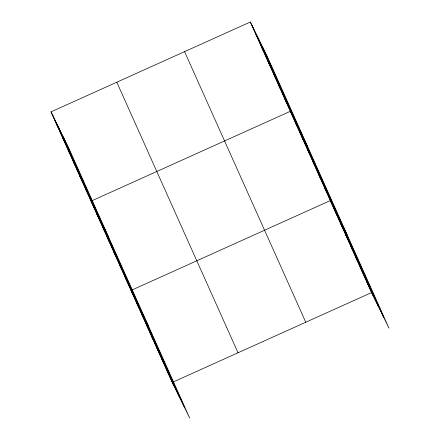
<?xml version="1.0" encoding="UTF-8"?>
<svg xmlns="http://www.w3.org/2000/svg" width="440" height="440" viewBox="0 0 440 440"><rect width="100%" height="100%" fill="white"/><g stroke="black" fill="none" stroke-linecap="round" stroke-linejoin="round"><path stroke-width="0.66" d="M51.023 111.854L68.453 147.422L189.662 418L172.238 382.432L51.023 111.854L250.338 22L267.762 57.569L388.977 328.147L371.547 292.578L250.338 22M92.279 200.58L290.34 111.293L307.764 146.861M172.238 382.432L371.547 292.578M256.053 34.755L257.774 38.269M261.767 47.509L263.489 51.023M267.482 60.269L269.203 63.778M273.196 73.024L274.912 76.533M278.911 85.778L280.627 89.293M284.625 98.533L286.341 102.047M296.054 124.047L297.77 127.556M301.763 136.802L303.485 140.316M307.478 149.556L309.199 153.071M313.192 162.316L314.914 165.825M318.907 175.071L320.628 178.58M324.621 187.825L326.343 191.34M347.765 236.154L330.336 200.58L131.026 290.433L148.451 326.002M335.489 212.08L337.211 215.595M340.643 223.581L342.359 227.09M345.791 235.081L347.512 238.59M350.944 246.582L352.666 250.091M356.092 258.077L357.814 261.591M361.245 269.577L362.967 273.091M366.399 281.078L368.12 284.592M56.738 124.608L58.46 128.123M62.453 137.363L64.174 140.877M68.167 150.117L69.889 153.632M73.882 162.877L75.603 166.386M79.596 175.632L81.318 179.141M85.311 188.386L87.032 191.901M91.025 201.141L108.449 236.715M96.74 213.901L98.461 217.41M102.454 226.655L104.175 230.164M108.169 239.41L109.89 242.924M113.883 252.164L115.605 255.679M119.597 264.924L121.319 268.433M125.312 277.679L127.034 281.188M136.175 301.934L137.896 305.443M141.328 313.434L143.049 316.943M146.482 324.935L148.198 328.444M151.63 336.43L153.351 339.944M156.783 347.93L158.505 351.445M161.937 359.431L163.653 362.945M167.085 370.931L168.806 374.44M262.581 46.992L383.79 317.57M257.24 36.091L378.45 306.669M252.06 25.515L373.269 296.087M184.564 51.651L305.778 322.229M116.798 82.203L238.013 352.776M63.267 136.846L184.481 407.418M57.926 125.945L179.141 396.523M52.745 115.363L173.96 385.941"/></g></svg>
